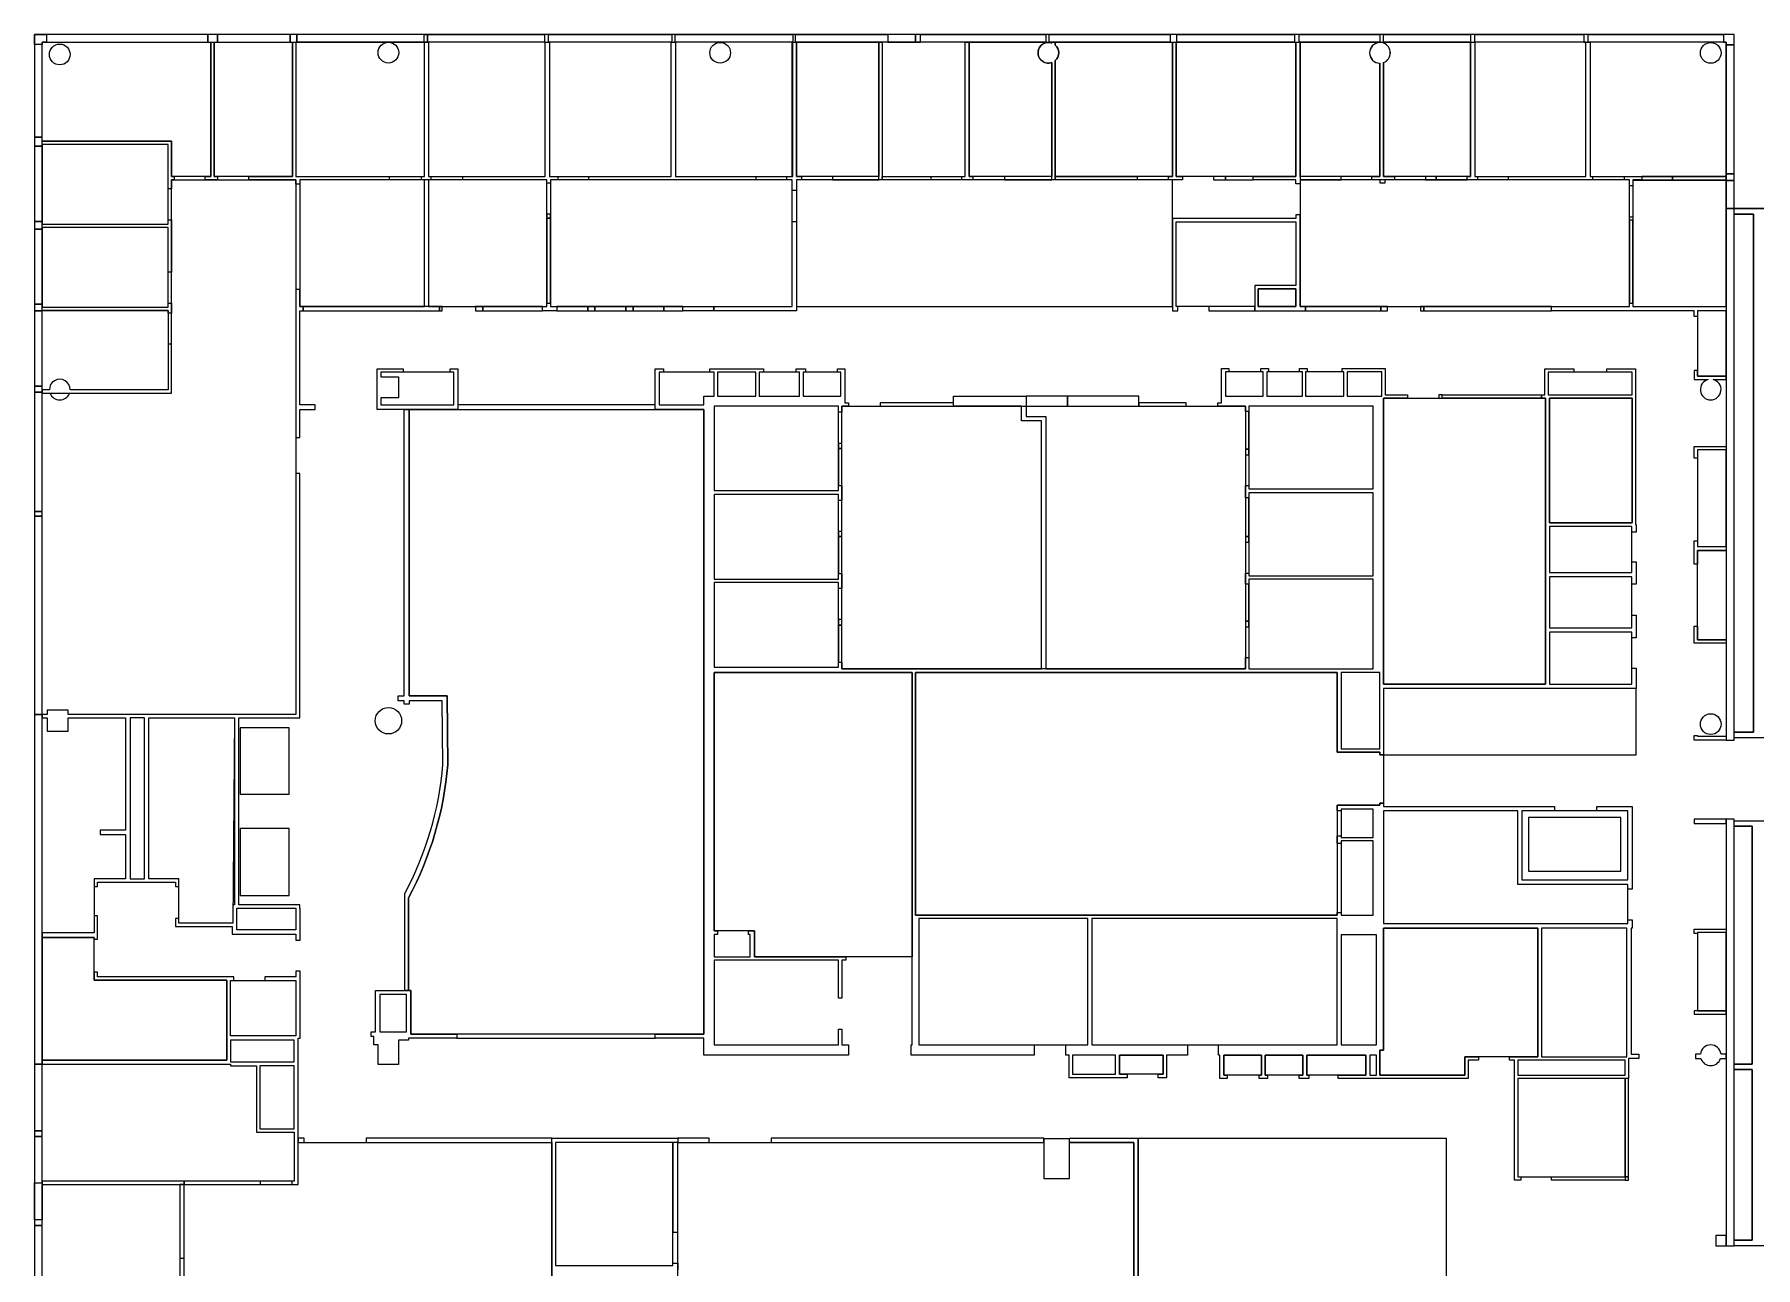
# Model space of a CAD drawing. Header units: centimetres. Extents: x -199 to 9291, y 516 to 6424.
# Drawn here: x -199 to 4863, y 2799 to 6424 of the extents above; entities that cross this region are included whole.
import ezdxf

# ---------------------------------------------------------------- set-up
doc = ezdxf.new("R2010")
doc.units = ezdxf.units.CM
doc.header["$MEASUREMENT"] = 0
for name, color, linetype in [('0_Void', 7, 'Continuous'), ('Coffee', 3, 'Continuous'), ('E15-301', 2, 'Continuous'), ('E15-305', 2, 'Continuous'), ('E15-305A', 2, 'Continuous'), ('E15-305B', 2, 'Continuous'), ('E15-305C', 2, 'Continuous'), ('E15-305D', 2, 'Continuous'), ('E15-305F', 2, 'Continuous'), ('E15-309', 2, 'Continuous'), ('E15-310', 2, 'Continuous'), ('E15-311', 2, 'Continuous'), ('E15-343', 2, 'Continuous'), ('E15-344', 2, 'Continuous'), ('E15-345', 2, 'Continuous'), ('E15-358', 2, 'Continuous'), ('E15-368', 2, 'Continuous'), ('E15-384', 2, 'Continuous'), ('E15-392', 2, 'Continuous'), ('Elevators_Primary', 2, 'Continuous'), ('Elevators_Secondary', 2, 'Continuous'), ('Floor', 3, 'Continuous'), ('Labs', 1, 'Continuous'), ('Meeting rooms', 1, 'Continuous'), ('Offices', 1, 'Continuous'), ('Stairs', 2, 'Continuous'), ('Toilets', 40, 'Continuous'), ('Walls', 6, 'Continuous')]:
    doc.layers.add(name, color=color, linetype=linetype)

msp = doc.modelspace()

# ---------------------------------------------------------------- linework, layer by layer
at = {"layer": '0_Void'}
for points in [[(4857.6, 4372.7), (4799.9, 4372.7), (4799.9, 5895.9), (4857.6, 5895.9)], [(3400.2, 5676.5), (3510.8, 5676.5), (3510.8, 5624.5), (3400.2, 5624.5)], [(4692.6, 5419.6), (4777.1, 5419.6), (4777.1, 5611.5), (4692.6, 5611.5)], [(1035, 5431), (820.4, 5431), (820.4, 5418), (872.4, 5418), (872.4, 5356.2), (820.4, 5356.2), (820.4, 5335.1), (1035, 5335.1)], [(1800.6, 5431), (1638.1, 5431), (1638.1, 5335.1), (1769.7, 5335.1), (1769.7, 5361.1), (1800.6, 5361.1)], [(1810.4, 5361.1), (1922.5, 5361.1), (1922.5, 5431), (1810.4, 5431)], [(2051, 5431), (1932.3, 5431), (1932.3, 5361.1), (2051, 5361.1)], [(2172.9, 5431), (2062.3, 5431), (2062.3, 5361.1), (2172.9, 5361.1)], [(3414.8, 5432.6), (3304.3, 5432.6), (3304.3, 5361.1), (3414.8, 5361.1)], [(3530.3, 5432.6), (3426.2, 5432.6), (3426.2, 5361.1), (3530.3, 5361.1)], [(3652.2, 5432.6), (3540, 5432.6), (3540, 5361.1), (3652.2, 5361.1)], [(3661.9, 5361.1), (3764.4, 5361.1), (3764.4, 5432.6), (3661.9, 5432.6)], [(4500.7, 5431), (4253.7, 5431), (4253.7, 5364.4), (4500.7, 5364.4)], [(4500.7, 5354.6), (4256.9, 5354.6), (4256.9, 4988.9), (4500.7, 4988.9)], [(4692.6, 4918.9), (4777.1, 4918.9), (4777.1, 5203.4), (4692.6, 5203.4)], [(4499.1, 4977.5), (4256.9, 4977.5), (4256.9, 4842.5), (4499.1, 4842.5)], [(4692.6, 4907.6), (4777.1, 4907.6), (4777.1, 4644.2), (4692.6, 4644.2)], [(4499.1, 4829.5), (4256.9, 4829.5), (4256.9, 4680), (4499.1, 4680)], [(4499.1, 4667), (4256.9, 4667), (4256.9, 4514.2), (4499.1, 4514.2)], [(3757.8, 4548.3), (3644.1, 4548.3), (3644.1, 4324), (3757.8, 4324)], [(3757.8, 4548.3), (3644.1, 4548.3), (3644.1, 4324), (3757.8, 4324)], [(82.4, 3942), (124.6, 3942), (124.6, 4415), (82.4, 4415)], [(3738.3, 4146.8), (3644.1, 4146.8), (3644.1, 4063.9), (3738.3, 4063.9)], [(4487.7, 4141.9), (4175.6, 4141.9), (4175.6, 3938.7), (4487.7, 3938.7)], [(3738.3, 4054.1), (3644.1, 4054.1), (3644.1, 3834.7), (3738.3, 3834.7)], [(4853.5, 3397.4), (4799.9, 3397.4), (4799.9, 4096.4), (4853.5, 4096.4)], [(396.1, 3855.8), (570, 3855.8), (570, 3792.4), (396.1, 3792.4)], [(4234.1, 3418.5), (4484.5, 3418.5), (4484.5, 3797.3), (4234.1, 3797.3)], [(4777.1, 3784.3), (4692.6, 3784.3), (4692.6, 3553.4), (4777.1, 3553.4)], [(378.2, 3642.9), (570, 3642.9), (570, 3480.3), (378.2, 3480.3)], [(565.2, 3467.3), (378.2, 3467.3), (378.2, 3403.9), (565.2, 3403.9)], [(464.4, 3207.2), (565.2, 3207.2), (565.2, 3392.5), (464.4, 3392.5)], [(2980.8, 3423.4), (2854, 3423.4), (2854, 3368.1), (2980.8, 3368.1)], [(3120.6, 3368.1), (3106, 3368.1), (3014.9, 3368.1), (2992.2, 3368.1), (2992.2, 3423.4), (3120.6, 3423.4)], [(3410, 3364.9), (3309.2, 3364.9), (3299.4, 3364.9), (3299.4, 3423.4), (3410, 3423.4)], [(3531.9, 3364.9), (3421.3, 3364.9), (3421.3, 3423.4), (3531.9, 3423.4)], [(3717.2, 3364.9), (3635.9, 3364.9), (3543.3, 3364.9), (3543.3, 3423.4), (3717.2, 3423.4)], [(4853.5, 2879.6), (4799.9, 2879.6), (4799.9, 3381.1), (4853.5, 3381.1)]]:
    msp.add_lwpolyline(points, close=True, dxfattribs=at)
msp.add_lwpolyline([(1769.7, 3485.2), (1626.7, 3485.2), (1043.1, 3485.2), (908.2, 3485.2), (908.2, 3613.6), (901.7, 3613.6), (901.7, 3886.1, 0.100693), (1017.1, 4276.8), (1015.5, 4480), (903.3, 4480), (903.3, 5322.1), (1046.3, 5322.1), (1626.7, 5322.1), (1769.7, 5322.1)], format="xyb", close=True, dxfattribs=at)
at = {"layer": 'Coffee'}
msp.add_lwpolyline([(4512.1, 4501.2), (3769.2, 4501.2), (3769.2, 4306.1), (4512.1, 4306.1)], close=True, dxfattribs=at)
at = {"layer": 'E15-301'}
msp.add_lwpolyline([(570, 5996.7), (570, 4424.8), (-99.7, 4424.8), (-99.7, 4437.8), (-161.5, 4437.8), (-161.5, 4424.8), (-176.1, 4424.8), (-176.1, 5369.2), (-152.8, 5369.2), (204.3, 5369.2), (204.3, 5996.7)], close=True, dxfattribs=at)
at = {"layer": 'E15-305'}
msp.add_lwpolyline([(1308.1, 5996.7), (960.2, 5996.7), (960.2, 5624.5), (1308.1, 5624.5)], close=True, dxfattribs=at)
at = {"layer": 'E15-305A'}
msp.add_lwpolyline([(560.3, 6006.5), (329.5, 6006.5), (329.5, 6401.5), (560.3, 6401.5)], close=True, dxfattribs=at)
at = {"layer": 'E15-305B'}
msp.add_lwpolyline([(319.7, 6006.5), (204.3, 6006.5), (204.3, 6110.5), (-176.1, 6110.5), (-176.1, 6401.5), (319.7, 6401.5)], close=True, dxfattribs=at)
at = {"layer": 'E15-305C'}
msp.add_lwpolyline([(-176.1, 5866.7), (194.5, 5866.7), (194.5, 6100.8), (-176.1, 6100.8)], close=True, dxfattribs=at)
at = {"layer": 'E15-305D'}
msp.add_lwpolyline([(194.5, 5856.9), (-176.1, 5856.9), (-176.1, 5622.8), (194.5, 5622.8)], close=True, dxfattribs=at)
at = {"layer": 'E15-305F'}
msp.add_lwpolyline([(194.5, 5513.9), (194.5, 5379), (-93.9, 5379, 1.041042), (-154.8, 5379), (-176.1, 5379), (-176.1, 5390.4), (-176.1, 5611.5), (-176.1, 5613.1), (194.5, 5613.1), (194.5, 5605)], format="xyb", close=True, dxfattribs=at)
at = {"layer": 'E15-309'}
msp.add_lwpolyline([(948.8, 6401.5), (570, 6401.5), (570, 6006.5), (948.8, 6006.5)], close=True, dxfattribs=at)
at = {"layer": 'E15-310'}
msp.add_lwpolyline([(948.8, 5996.7), (581.4, 5996.7), (581.4, 5624.5), (948.8, 5624.5)], close=True, dxfattribs=at)
at = {"layer": 'E15-311'}
msp.add_lwpolyline([(960.2, 6006.5), (1303.2, 6006.5), (1303.2, 6401.5), (960.2, 6401.5)], close=True, dxfattribs=at)
at = {"layer": 'E15-343'}
msp.add_lwpolyline([(4222.8, 3418.5), (4139.9, 3418.5), (4048.8, 3418.5), (4008.2, 3418.5), (4008.2, 3364.9), (3757.8, 3364.9), (3757.8, 3438), (3769.2, 3438), (3769.2, 3797.3), (4222.8, 3797.3)], close=True, dxfattribs=at)
at = {"layer": 'E15-344'}
msp.add_lwpolyline([(4360.9, 2456.2), (4360.9, 1853.1), (3047.5, 1853.1), (3047.5, 3179.6), (3953.6, 3179.6), (3953.6, 2456.2)], close=True, dxfattribs=at)
at = {"layer": 'E15-345'}
msp.add_lwpolyline([(4479.6, 3355.1), (4164.2, 3355.1), (4164.2, 3065.8), (4479.6, 3065.8)], close=True, dxfattribs=at)
at = {"layer": 'E15-358'}
msp.add_lwpolyline([(2402.1, 3454.3), (2899.5, 3454.3), (2899.5, 3824.9), (2402.1, 3824.9)], close=True, dxfattribs=at)
at = {"layer": 'E15-368'}
msp.add_lwpolyline([(2187.5, 1854.7), (1818.5, 1854.7), (1818.5, 1853.1), (1693.3, 1853.1), (1693.3, 3166.6), (2769.5, 3166.6), (2769.5, 3060.9), (2845.9, 3060.9), (2845.9, 3166.6), (3034.5, 3166.6), (3034.5, 1853.1), (2902.8, 1853.1), (2902.8, 1446.7), (2187.5, 1446.7)], close=True, dxfattribs=at)
at = {"layer": 'E15-384'}
msp.add_lwpolyline([(1322.7, 3166.6), (1322.7, 2422), (1326, 2422), (1326, 2322.9), (713.1, 2322.9), (713.1, 1841.7), (241.7, 1841.7), (241.7, 3043), (576.5, 3043), (576.5, 3166.6)], close=True, dxfattribs=at)
at = {"layer": 'E15-392'}
msp.add_lwpolyline([(228.7, 2826.8), (228.7, 2701.6), (-176.1, 2701.6), (-176.1, 2922.7), (-176.1, 2939), (-176.1, 3043), (228.7, 3043)], close=True, dxfattribs=at)
at = {"layer": 'Elevators_Primary'}
for points in [[(550.5, 4385.8), (405.9, 4385.8), (405.9, 4190.7), (550.5, 4190.7)], [(405.9, 3893.2), (550.5, 3893.2), (550.5, 4089.9), (405.9, 4089.9)]]:
    msp.add_lwpolyline(points, close=True, dxfattribs=at)
at = {"layer": 'Elevators_Secondary'}
msp.add_lwpolyline([(4466.6, 4122.4), (4195.1, 4122.4), (4195.1, 3964.7), (4466.6, 3964.7)], close=True, dxfattribs=at)
at = {"layer": 'Floor'}
msp.add_lwpolyline([(-198.9, 1423.9), (4799.9, 1423.9), (4799.9, 1581.6), (5206.3, 1581.6), (5206.3, 516), (9290.6, 516), (9290.6, 6307.2), (5206.3, 6307.2), (5206.3, 5912.2), (4799.9, 5912.2), (4799.9, 6424.3), (-198.9, 6424.3)], close=True, dxfattribs=at)
at = {"layer": 'Labs'}
for points in [[(2042.8, 5624.5), (3148.2, 5624.5), (3148.2, 5996.7), (2042.8, 5996.7)], [(2176.1, 5331.9), (3362.8, 5331.9), (3362.8, 4559.7), (2176.1, 4559.7)], [(2910.9, 3454.3), (3632.7, 3454.3), (3632.7, 3824.9), (2910.9, 3824.9)]]:
    msp.add_lwpolyline(points, close=True, dxfattribs=at)
at = {"layer": 'Meeting rooms'}
for points in [[(4245.5, 4514.2), (3769.2, 4514.2), (3769.2, 5354.6), (3839.1, 5354.6), (3931.8, 5354.6), (3941.5, 5354.6), (4234.1, 5354.6), (4245.5, 5354.6)], [(2382.6, 3712.8), (2187.5, 3712.8), (1919.3, 3712.8), (1919.3, 3789.2), (1901.4, 3789.2), (1810.4, 3789.2), (1800.6, 3789.2), (1800.6, 4548.3), (2382.6, 4548.3)], [(3769.2, 4164.7), (3757.8, 4164.7), (3757.8, 4158.2), (3632.7, 4158.2), (3632.7, 4141.9), (3632.7, 4068.8), (3632.7, 4046), (3632.7, 3842.8), (3632.7, 3834.7), (2392.3, 3834.7), (2392.3, 4548.3), (3632.7, 4548.3), (3632.7, 4314.2), (3757.8, 4314.2), (3757.8, 4306.1), (3769.2, 4306.1)]]:
    msp.add_lwpolyline(points, close=True, dxfattribs=at)
at = {"layer": 'Offices'}
for points in [[(1673.8, 6401.5), (1316.2, 6401.5), (1316.2, 6006.5), (1673.8, 6006.5)], [(1686.8, 6006.5), (2031.5, 6006.5), (2031.5, 6401.5), (1686.8, 6401.5)], [(2042.8, 6401.5), (2285.1, 6401.5), (2285.1, 6006.5), (2042.8, 6006.5)], [(2294.8, 6006.5), (2538.6, 6006.5), (2538.6, 6401.5), (2294.8, 6401.5)], [(3510.8, 6006.5), (3385.6, 6006.5), (3304.3, 6006.5), (3268.5, 6006.5), (3159.6, 6006.5), (3159.6, 6401.5), (3161.3, 6401.5), (3507.5, 6401.5), (3510.8, 6401.5)], [(4364.2, 6401.5), (4037.5, 6401.5), (4037.5, 6006.5), (4364.2, 6006.5)], [(4777.1, 6401.5), (4377.2, 6401.5), (4377.2, 6006.5), (4777.1, 6006.5)], [(2029.8, 5996.7), (1319.4, 5996.7), (1319.4, 5624.5), (2029.8, 5624.5)], [(3523.8, 5624.5), (4492.6, 5624.5), (4492.6, 5996.7), (3523.8, 5996.7)], [(4777.1, 5995.1), (4502.4, 5995.1), (4502.4, 5624.5), (4777.1, 5624.5)], [(3510.8, 5686.2), (3390.5, 5686.2), (3390.5, 5624.5), (3255.5, 5624.5), (3164.5, 5624.5), (3159.6, 5624.5), (3159.6, 5873.2), (3510.8, 5873.2)], [(2166.4, 5331.9), (1800.6, 5331.9), (1800.6, 5083.1), (2166.4, 5083.1)], [(3738.3, 5331.9), (3372.6, 5331.9), (3372.6, 5088), (3738.3, 5088)], [(2166.4, 5071.8), (1800.6, 5071.8), (1800.6, 4823), (2166.4, 4823)], [(3738.3, 5076.6), (3372.6, 5076.6), (3372.6, 4832.8), (3738.3, 4832.8)], [(2166.4, 4813.3), (1800.6, 4813.3), (1800.6, 4564.6), (2166.4, 4564.6)], [(3738.3, 4823), (3372.6, 4823), (3372.6, 4559.7), (3738.3, 4559.7)], [(565.2, 3052.8), (558.7, 3052.8), (466, 3052.8), (241.7, 3052.8), (-176.1, 3052.8), (-176.1, 3184.4), (-176.1, 3200.7), (-176.1, 3397.4), (378.2, 3397.4), (378.2, 3392.5), (454.6, 3392.5), (454.6, 3197.4), (565.2, 3197.4)], [(1678.7, 3166.6), (1334.1, 3166.6), (1334.1, 2805.7), (1678.7, 2805.7)]]:
    msp.add_lwpolyline(points, close=True, dxfattribs=at)
for points in [[(2793.9, 6006.5), (2561.4, 6006.5), (2550, 6006.5), (2550, 6401.5), (2776, 6401.5), (2783.3, 6400.7, 1.194289), (2793.9, 6341.7)], [(3148.2, 6006.5), (2803.6, 6006.5), (2803.6, 6347.5, 0.447801), (2803.6, 6393), (2803.6, 6401.5), (3141.7, 6401.5), (3148.2, 6401.5)], [(3757.8, 6006.5), (3735.1, 6006.5), (3644.1, 6006.5), (3523.8, 6006.5), (3523.8, 6401.5), (3757.8, 6401.5), (3757.8, 6400.6, 0.977133), (3757.8, 6339.6)], [(4024.4, 6006.5), (4014.7, 6006.5), (3923.7, 6006.5), (3892.8, 6006.5), (3801.7, 6006.5), (3769.2, 6006.5), (3769.2, 6341.5, 0.693717), (3769.2, 6398.6), (3769.2, 6401.5), (4024.4, 6401.5)]]:
    msp.add_lwpolyline(points, format="xyb", close=True, dxfattribs=at)
at = {"layer": 'Stairs'}
for points in [[(4164.2, 4141.9), (3769.2, 4141.9), (3769.2, 3810.3), (4487.7, 3810.3), (4487.7, 3925.7), (4164.2, 3925.7)], [(-23.3, 3769.7), (-176.1, 3769.7), (-176.1, 3408.8), (366.8, 3408.8), (366.8, 3644.5), (-23.3, 3644.5)]]:
    msp.add_lwpolyline(points, close=True, dxfattribs=at)
at = {"layer": 'Toilets'}
for points in [[(-176.1, 3782.7), (-176.1, 4415), (-161.5, 4415), (-161.5, 4376), (-99.7, 4376), (-99.7, 4415), (69.4, 4415), (69.4, 4085), (-5.4, 4085), (-5.4, 4072), (69.4, 4072), (69.4, 3942), (-23.3, 3942), (-23.3, 3782.7)], [(225.4, 3811.9), (225.4, 3942), (137.6, 3942), (137.6, 4415), (389.6, 4415), (384.7, 3811.9)]]:
    msp.add_lwpolyline(points, close=True, dxfattribs=at)
at = {"layer": 'Walls'}
for points in [[(-163.1, 6424.3), (-163.1, 6401.5), (-176.1, 6401.5), (-176.1, 6395), (-198.9, 6395), (-198.9, 6424.3)], [(-198.9, 6121.9), (-176.1, 6121.9), (-176.1, 6395), (-198.9, 6395)], [(-163.1, 6401.5), (311.6, 6401.5), (311.6, 6424.3), (-163.1, 6424.3)], [(303.4, 5996.7), (303.4, 6006.5), (319.7, 6006.5), (319.7, 6401.5), (329.5, 6401.5), (329.5, 6006.5), (339.2, 6006.5), (339.2, 5996.7)], [(311.6, 6401.5), (339.2, 6401.5), (339.2, 6424.3), (311.6, 6424.3)], [(339.2, 6401.5), (553.8, 6401.5), (553.8, 6424.3), (339.2, 6424.3)], [(431.9, 5996.7), (431.9, 6006.5), (560.3, 6006.5), (560.3, 6401.5), (570, 6401.5), (570, 6006.5), (844.8, 6006.5), (844.8, 5996.7), (581.4, 5996.7), (581.4, 5983.7), (570, 5983.7), (570, 5996.7)], [(553.8, 6401.5), (573.3, 6401.5), (573.3, 6424.3), (553.8, 6424.3)], [(573.3, 6401.5), (947.2, 6401.5), (947.2, 6424.3), (573.3, 6424.3)], [(939.1, 5996.7), (939.1, 6006.5), (948.8, 6006.5), (948.8, 6401.5), (960.2, 6401.5), (960.2, 6006.5), (966.7, 6006.5), (966.7, 5996.7)], [(947.2, 6424.3), (956.9, 6424.3), (956.9, 6401.5), (947.2, 6401.5)], [(956.9, 6424.3), (1301.6, 6424.3), (1301.6, 6401.5), (956.9, 6401.5)], [(1061, 5996.7), (1061, 6006.5), (1303.2, 6006.5), (1303.2, 6401.5), (1316.2, 6401.5), (1316.2, 6006.5), (1340.6, 6006.5), (1340.6, 5996.7), (1319.4, 5996.7), (1319.4, 5987), (1308.1, 5987), (1308.1, 5996.7)], [(1312.9, 6424.3), (1301.6, 6424.3), (1301.6, 6401.5), (1312.9, 6401.5)], [(1312.9, 6424.3), (1675.5, 6424.3), (1675.5, 6401.5), (1312.9, 6401.5)], [(1431.6, 5996.7), (1431.6, 6006.5), (1673.8, 6006.5), (1673.8, 6401.5), (1686.8, 6401.5), (1686.8, 6006.5), (1922.5, 6006.5), (1922.5, 5996.7)], [(1685.2, 6424.3), (1675.5, 6424.3), (1675.5, 6401.5), (1685.2, 6401.5)], [(1685.2, 6424.3), (2031.5, 6424.3), (2031.5, 6401.5), (1685.2, 6401.5)], [(2029.8, 5965.8), (2029.8, 5996.7), (2013.6, 5996.7), (2013.6, 6006.5), (2029.8, 6006.5), (2029.8, 6401.5), (2042.8, 6401.5), (2042.8, 6006.5), (2057.5, 6006.5), (2057.5, 5996.7), (2042.8, 5996.7), (2042.8, 5965.8)], [(2039.6, 6424.3), (2031.5, 6424.3), (2031.5, 6401.5), (2039.6, 6401.5)], [(2039.6, 6424.3), (2311.1, 6424.3), (2311.1, 6401.5), (2039.6, 6401.5)], [(2294.8, 5996.7), (2285.1, 5996.7), (2285.1, 6401.5), (2294.8, 6401.5)], [(2311.1, 6401.5), (2392.3, 6401.5), (2392.3, 6424.3), (2311.1, 6424.3)], [(2407, 6424.3), (2392.3, 6424.3), (2392.3, 6401.5), (2407, 6401.5)], [(2407, 6424.3), (2776, 6424.3), (2776, 6401.5), (2407, 6401.5)], [(2528.9, 5996.7), (2528.9, 6006.5), (2538.6, 6006.5), (2538.6, 6401.5), (2550, 6401.5), (2550, 6006.5), (2561.4, 6006.5), (2561.4, 5996.7)], [(2785.7, 6424.3), (2776, 6424.3), (2776, 6401.5), (2785.7, 6401.5)], [(2785.7, 6424.3), (3141.7, 6424.3), (3141.7, 6401.5), (2785.7, 6401.5)], [(3136.9, 5996.7), (3136.9, 6006.5), (3148.2, 6006.5), (3148.2, 6401.5), (3159.6, 6401.5), (3159.6, 6006.5), (3177.5, 6006.5), (3177.5, 5996.7)], [(3161.3, 6424.3), (3141.7, 6424.3), (3141.7, 6401.5), (3161.3, 6401.5)], [(3161.3, 6424.3), (3507.5, 6424.3), (3507.5, 6401.5), (3161.3, 6401.5)], [(3523.8, 5985.3), (3510.8, 5985.3), (3510.8, 5996.7), (3385.6, 5996.7), (3385.6, 6006.5), (3510.8, 6006.5), (3510.8, 6401.5), (3523.8, 6401.5)], [(3520.5, 6424.3), (3507.5, 6424.3), (3507.5, 6401.5), (3520.5, 6401.5)], [(3520.5, 6424.3), (3757.8, 6424.3), (3757.8, 6401.5), (3520.5, 6401.5)], [(3769.2, 6424.3), (3757.8, 6424.3), (3757.8, 6401.5), (3769.2, 6401.5)], [(3769.2, 6424.3), (4024.4, 6424.3), (4024.4, 6401.5), (3769.2, 6401.5)], [(4014.7, 5996.7), (4014.7, 6006.5), (4024.4, 6006.5), (4024.4, 6401.5), (4037.5, 6401.5), (4037.5, 6006.5), (4045.6, 6006.5), (4045.6, 5996.7)], [(4037.5, 6424.3), (4024.4, 6424.3), (4024.4, 6401.5), (4037.5, 6401.5)], [(4037.5, 6424.3), (4357.7, 6424.3), (4357.7, 6401.5), (4037.5, 6401.5)], [(4136.6, 5996.7), (4136.6, 6006.5), (4364.2, 6006.5), (4364.2, 6401.5), (4377.2, 6401.5), (4377.2, 6006.5), (4383.7, 6006.5), (4383.7, 5996.7)], [(4357.7, 6401.5), (4370.7, 6401.5), (4370.7, 6424.3), (4357.7, 6424.3)], [(4370.7, 6424.3), (4769, 6424.3), (4769, 6401.5), (4370.7, 6401.5)], [(4769, 6401.5), (4777.1, 6401.5), (4777.1, 6393.4), (4799.9, 6393.4), (4799.9, 6424.3), (4769, 6424.3)], [(4799.9, 6393.4), (4777.1, 6393.4), (4777.1, 6014.6), (4799.9, 6014.6)], [(-176.1, 6121.9), (-198.9, 6121.9), (-198.9, 6095.9), (-176.1, 6095.9)], [(-198.9, 5874.8), (-176.1, 5874.8), (-176.1, 6095.9), (-198.9, 6095.9)], [(-176.1, 6110.5), (204.3, 6110.5), (204.3, 6006.5), (212.4, 6006.5), (212.4, 5996.7), (204.3, 5996.7), (204.3, 5970.7), (194.5, 5970.7), (194.5, 6100.8), (-176.1, 6100.8)], [(2148.5, 5996.7), (2285.1, 5996.7), (2285.1, 6006.5), (2148.5, 6006.5)], [(2294.8, 6006.5), (2437.9, 6006.5), (2437.9, 5996.7), (2294.8, 5996.7)], [(2654.1, 5996.7), (2793.9, 5996.7), (2793.9, 6006.5), (2654.1, 6006.5)], [(2803.6, 6006.5), (3044.2, 6006.5), (3044.2, 5996.7), (2803.6, 5996.7)], [(3268.5, 5996.7), (3304.3, 5996.7), (3304.3, 6006.5), (3268.5, 6006.5)], [(3304.3, 5996.7), (3385.6, 5996.7), (3385.6, 6006.5), (3304.3, 6006.5)], [(3523.8, 5996.7), (3644.1, 5996.7), (3644.1, 6006.5), (3523.8, 6006.5)], [(3892.8, 5996.7), (3923.7, 5996.7), (3923.7, 6006.5), (3892.8, 6006.5)], [(3923.7, 5996.7), (4014.7, 5996.7), (4014.7, 6006.5), (3923.7, 6006.5)], [(4478, 5996.7), (4478, 6006.5), (4528.4, 6006.5), (4528.4, 5996.7), (4502.4, 5996.7), (4502.4, 5978.8), (4492.6, 5978.8), (4492.6, 5996.7)], [(4528.4, 5996.7), (4619.4, 5996.7), (4619.4, 6006.5), (4528.4, 6006.5)], [(4619.4, 5996.7), (4777.1, 5996.7), (4777.1, 6006.5), (4619.4, 6006.5)], [(4799.9, 6014.6), (4777.1, 6014.6), (4777.1, 5995.1), (4799.9, 5995.1)], [(4799.9, 5995.1), (4777.1, 5995.1), (4777.1, 5912.2), (4799.9, 5912.2)], [(-176.1, 5874.8), (-198.9, 5874.8), (-198.9, 5852), (-176.1, 5852)], [(-176.1, 5866.7), (194.5, 5866.7), (194.5, 5879.7), (204.3, 5879.7), (204.3, 5725.2), (194.5, 5725.2), (194.5, 5856.9), (-176.1, 5856.9)], [(1308.1, 5884.6), (1319.4, 5884.6), (1319.4, 5895.9), (1308.1, 5895.9)], [(1319.4, 5884.6), (1308.1, 5884.6), (1308.1, 5634.2), (1319.4, 5634.2)], [(1799, 5611.5), (1799, 5624.5), (2029.8, 5624.5), (2029.8, 5874.8), (2042.8, 5874.8), (2042.8, 5611.5)], [(3148.2, 5611.5), (3164.5, 5611.5), (3164.5, 5624.5), (3159.6, 5624.5), (3159.6, 5873.2), (3510.8, 5873.2), (3510.8, 5686.2), (3390.5, 5686.2), (3390.5, 5611.5), (3540, 5611.5), (3540, 5624.5), (3523.8, 5624.5), (3523.8, 5894.3), (3510.8, 5894.3), (3510.8, 5882.9), (3148.2, 5882.9)], [(4492.6, 5878.1), (4492.6, 5887.8), (4502.4, 5887.8), (4502.4, 5878.1)], [(4502.4, 5878.1), (4492.6, 5878.1), (4492.6, 5634.2), (4502.4, 5634.2)], [(4799.9, 5912.2), (4777.1, 5912.2), (4777.1, 4350), (4799.9, 4350)], [(-198.9, 5631), (-176.1, 5631), (-176.1, 5852), (-198.9, 5852)], [(570, 5239.2), (581.4, 5239.2), (581.4, 5322.1), (626.9, 5322.1), (626.9, 5335.1), (581.4, 5335.1), (581.4, 5611.5), (591.2, 5611.5), (591.2, 5624.5), (581.4, 5624.5), (581.4, 5674.9), (570, 5674.9)], [(3400.2, 5624.5), (3510.8, 5624.5), (3510.8, 5676.5), (3400.2, 5676.5)], [(-198.9, 5611.5), (-176.1, 5611.5), (-176.1, 5631), (-198.9, 5631)], [(-176.1, 5622.8), (194.5, 5622.8), (194.5, 5634.2), (204.3, 5634.2), (204.3, 5605), (194.5, 5605), (194.5, 5613.1), (-176.1, 5613.1)], [(992.7, 5624.5), (591.2, 5624.5), (591.2, 5611.5), (992.7, 5611.5)], [(1000.8, 5624.5), (992.7, 5624.5), (992.7, 5611.5), (1000.8, 5611.5)], [(1098.4, 5611.5), (1119.5, 5611.5), (1119.5, 5624.5), (1098.4, 5624.5)], [(1295.1, 5624.5), (1119.5, 5624.5), (1119.5, 5611.5), (1295.1, 5611.5)], [(1295.1, 5611.5), (1295.1, 5624.5), (1308.1, 5624.5), (1308.1, 5634.2), (1319.4, 5634.2), (1319.4, 5624.5), (1337.3, 5624.5), (1337.3, 5611.5)], [(1428.4, 5624.5), (1337.3, 5624.5), (1337.3, 5611.5), (1428.4, 5611.5)], [(1428.4, 5611.5), (1449.5, 5611.5), (1449.5, 5624.5), (1428.4, 5624.5)], [(1540.5, 5624.5), (1449.5, 5624.5), (1449.5, 5611.5), (1540.5, 5611.5)], [(1540.5, 5611.5), (1561.7, 5611.5), (1561.7, 5624.5), (1540.5, 5624.5)], [(1561.7, 5611.5), (1652.7, 5611.5), (1652.7, 5624.5), (1561.7, 5624.5)], [(1652.7, 5611.5), (1708, 5611.5), (1708, 5624.5), (1652.7, 5624.5)], [(1708, 5624.5), (1799, 5624.5), (1799, 5611.5), (1708, 5611.5)], [(3390.5, 5624.5), (3255.5, 5624.5), (3255.5, 5611.5), (3390.5, 5611.5)], [(3761.1, 5624.5), (3540, 5624.5), (3540, 5611.5), (3761.1, 5611.5)], [(3761.1, 5611.5), (3780.6, 5611.5), (3780.6, 5624.5), (3761.1, 5624.5)], [(3878.1, 5611.5), (3887.9, 5611.5), (3887.9, 5624.5), (3878.1, 5624.5)], [(3887.9, 5611.5), (4263.4, 5611.5), (4263.4, 5624.5), (3887.9, 5624.5)], [(4263.4, 5611.5), (4263.4, 5624.5), (4492.6, 5624.5), (4492.6, 5634.2), (4502.4, 5634.2), (4502.4, 5624.5), (4777.1, 5624.5), (4777.1, 5611.5), (4692.6, 5611.5), (4692.6, 5595.2), (4682.8, 5595.2), (4682.8, 5611.5)], [(-198.9, 5390.4), (-176.1, 5390.4), (-176.1, 5611.5), (-198.9, 5611.5)], [(885.4, 5440.8), (885.4, 5431), (820.4, 5431), (820.4, 5418), (872.4, 5418), (872.4, 5356.2), (820.4, 5356.2), (820.4, 5335.1), (1035, 5335.1), (1035, 5431), (1023.6, 5431), (1023.6, 5440.8), (1046.3, 5440.8), (1046.3, 5322.1), (903.3, 5322.1), (809, 5322.1), (809, 5440.8)], [(1651.1, 5440.8), (1651.1, 5431), (1638.1, 5431), (1638.1, 5335.1), (1769.7, 5335.1), (1769.7, 5361.1), (1800.6, 5361.1), (1800.6, 5431), (1787.6, 5431), (1787.6, 5440.8), (1945.3, 5440.8), (1945.3, 5431), (1932.3, 5431), (1932.3, 5361.1), (2051, 5361.1), (2051, 5431), (2041.2, 5431), (2041.2, 5440.8), (2068.8, 5440.8), (2068.8, 5431), (2062.3, 5431), (2062.3, 5361.1), (2172.9, 5361.1), (2172.9, 5431), (2163.1, 5431), (2163.1, 5440.8), (2184.3, 5440.8), (2184.3, 5341.6), (2195.6, 5341.6), (2195.6, 5331.9), (2176.1, 5331.9), (2176.1, 5314), (2166.4, 5314), (2166.4, 5331.9), (1800.6, 5331.9), (1800.6, 5083.1), (2166.4, 5083.1), (2166.4, 5097.8), (2176.1, 5097.8), (2176.1, 5053.9), (2166.4, 5053.9), (2166.4, 5071.8), (1800.6, 5071.8), (1800.6, 4823), (2166.4, 4823), (2166.4, 4839.3), (2176.1, 4839.3), (2176.1, 4795.4), (2166.4, 4795.4), (2166.4, 4813.3), (1800.6, 4813.3), (1800.6, 4564.6), (2166.4, 4564.6), (2166.4, 4579.2), (2176.1, 4579.2), (2176.1, 4559.7), (2763, 4559.7), (2763, 5288), (2704.5, 5288), (2704.5, 5331.9), (2504.5, 5331.9), (2504.5, 5361.1), (2717.5, 5361.1), (2717.5, 5301), (2776, 5301), (2776, 4559.7), (3362.8, 4559.7), (3362.8, 4592.2), (3372.6, 4592.2), (3372.6, 4559.7), (3738.3, 4559.7), (3738.3, 4823), (3372.6, 4823), (3372.6, 4808.4), (3362.8, 4808.4), (3362.8, 4840.9), (3372.6, 4840.9), (3372.6, 4832.8), (3738.3, 4832.8), (3738.3, 5076.6), (3372.6, 5076.6), (3372.6, 5062), (3362.8, 5062), (3362.8, 5097.8), (3372.6, 5097.8), (3372.6, 5088), (3738.3, 5088), (3738.3, 5331.9), (3372.6, 5331.9), (3372.6, 5315.6), (3362.8, 5315.6), (3362.8, 5331.9), (3281.5, 5331.9), (3281.5, 5341.6), (3292.9, 5341.6), (3292.9, 5442.4), (3314.1, 5442.4), (3314.1, 5432.6), (3304.3, 5432.6), (3304.3, 5361.1), (3414.8, 5361.1), (3414.8, 5432.6), (3408.3, 5432.6), (3408.3, 5442.4), (3431.1, 5442.4), (3431.1, 5432.6), (3426.2, 5432.6), (3426.2, 5361.1), (3530.3, 5361.1), (3530.3, 5432.6), (3522.1, 5432.6), (3522.1, 5442.4), (3544.9, 5442.4), (3544.9, 5432.6), (3540, 5432.6), (3540, 5361.1), (3652.2, 5361.1), (3652.2, 5432.6), (3647.3, 5432.6), (3647.3, 5442.4), (3774.1, 5442.4), (3774.1, 5364.4), (3839.1, 5364.4), (3839.1, 5354.6), (3769.2, 5354.6), (3769.2, 4514.2), (4245.5, 4514.2), (4245.5, 5354.6), (4234.1, 5354.6), (4234.1, 5364.4), (4243.9, 5364.4), (4243.9, 5440.8), (4328.4, 5440.8), (4328.4, 5431), (4253.7, 5431), (4253.7, 5364.4), (4500.7, 5364.4), (4500.7, 5431), (4426, 5431), (4426, 5440.8), (4510.5, 5440.8), (4510.5, 4984), (4512.1, 4984), (4512.1, 4961.2), (4499.1, 4961.2), (4499.1, 4977.5), (4256.9, 4977.5), (4256.9, 4842.5), (4499.1, 4842.5), (4499.1, 4873.4), (4512.1, 4873.4), (4512.1, 4808.4), (4499.1, 4808.4), (4499.1, 4829.5), (4256.9, 4829.5), (4256.9, 4680), (4499.1, 4680), (4499.1, 4717.4), (4512.1, 4717.4), (4512.1, 4650.7), (4499.1, 4650.7), (4499.1, 4667), (4256.9, 4667), (4256.9, 4514.2), (4499.1, 4514.2), (4499.1, 4561.3), (4512.1, 4561.3), (4512.1, 4501.2), (3769.2, 4501.2), (3769.2, 4306.1), (3757.8, 4306.1), (3757.8, 4314.2), (3632.7, 4314.2), (3632.7, 4548.3), (2392.3, 4548.3), (2392.3, 3834.7), (3632.7, 3834.7), (3632.7, 3842.8), (3644.1, 3842.8), (3644.1, 3834.7), (3738.3, 3834.7), (3738.3, 4054.1), (3644.1, 4054.1), (3644.1, 4046), (3632.7, 4046), (3632.7, 4068.8), (3644.1, 4068.8), (3644.1, 4063.9), (3738.3, 4063.9), (3738.3, 4146.8), (3644.1, 4146.8), (3644.1, 4141.9), (3632.7, 4141.9), (3632.7, 4158.2), (3757.8, 4158.2), (3757.8, 4164.7), (3769.2, 4164.7), (3769.2, 4154.9), (4271.5, 4154.9), (4271.5, 4141.9), (4175.6, 4141.9), (4175.6, 3938.7), (4487.7, 3938.7), (4487.7, 4141.9), (4396.7, 4141.9), (4396.7, 4154.9), (4500.7, 4154.9), (4500.7, 3911.1), (4487.7, 3911.1), (4487.7, 3925.7), (4164.2, 3925.7), (4164.2, 4141.9), (3769.2, 4141.9), (3769.2, 3810.3), (4487.7, 3810.3), (4487.7, 3821.7), (4500.7, 3821.7), (4500.7, 3797.3), (4497.5, 3797.3), (4497.5, 3426.6), (4520.3, 3426.6), (4520.3, 3413.6), (4489.4, 3413.6), (4489.4, 3355.1), (4164.2, 3355.1), (4164.2, 3065.8), (4172.4, 3065.8), (4172.4, 3056), (4154.5, 3056), (4154.5, 3408.8), (4139.9, 3408.8), (4139.9, 3418.5), (4222.8, 3418.5), (4222.8, 3797.3), (3769.2, 3797.3), (3769.2, 3438), (3757.8, 3438), (3757.8, 3364.9), (4008.2, 3364.9), (4008.2, 3418.5), (4048.8, 3418.5), (4048.8, 3408.8), (4017.9, 3408.8), (4017.9, 3355.1), (3635.9, 3355.1), (3635.9, 3364.9), (3717.2, 3364.9), (3717.2, 3423.4), (3543.3, 3423.4), (3543.3, 3364.9), (3549.8, 3364.9), (3549.8, 3355.1), (3520.5, 3355.1), (3520.5, 3364.9), (3531.9, 3364.9), (3531.9, 3423.4), (3421.3, 3423.4), (3421.3, 3364.9), (3427.9, 3364.9), (3427.9, 3355.1), (3403.5, 3355.1), (3403.5, 3364.9), (3410, 3364.9), (3410, 3423.4), (3299.4, 3423.4), (3299.4, 3364.9), (3309.2, 3364.9), (3309.2, 3355.1), (3288, 3355.1), (3288, 3423.4), (3283.2, 3423.4), (3283.2, 3454.3), (3632.7, 3454.3), (3632.7, 3824.9), (2910.9, 3824.9), (2910.9, 3454.3), (3192.1, 3454.3), (3192.1, 3423.4), (3130.4, 3423.4), (3130.4, 3356.7), (3106, 3356.7), (3106, 3368.1), (3120.6, 3368.1), (3120.6, 3423.4), (2992.2, 3423.4), (2992.2, 3368.1), (3014.9, 3368.1), (3014.9, 3356.7), (2844.3, 3356.7), (2844.3, 3423.4), (2834.5, 3423.4), (2834.5, 3454.3), (2899.5, 3454.3), (2899.5, 3824.9), (2402.1, 3824.9), (2402.1, 3454.3), (2741.8, 3454.3), (2741.8, 3423.4), (2379.3, 3423.4), (2379.3, 3454.3), (2382.6, 3454.3), (2382.6, 4548.3), (1800.6, 4548.3), (1800.6, 3789.2), (1810.4, 3789.2), (1810.4, 3777.8), (1800.6, 3777.8), (1800.6, 3712.8), (1906.3, 3712.8), (1906.3, 3777.8), (1901.4, 3777.8), (1901.4, 3789.2), (1919.3, 3789.2), (1919.3, 3712.8), (2187.5, 3712.8), (2187.5, 3703), (2176.1, 3703), (2176.1, 3590.8), (2166.4, 3590.8), (2166.4, 3703), (1800.6, 3703), (1800.6, 3454.3), (2166.4, 3454.3), (2166.4, 3499.8), (2176.1, 3499.8), (2176.1, 3454.3), (2195.6, 3454.3), (2195.6, 3423.4), (1769.7, 3423.4), (1769.7, 3473.8), (1626.7, 3473.8), (1626.7, 3485.2), (1769.7, 3485.2), (1769.7, 5322.1), (1626.7, 5322.1), (1626.7, 5440.8)], [(1922.5, 5431), (1810.4, 5431), (1810.4, 5361.1), (1922.5, 5361.1)], [(3661.9, 5361.1), (3764.4, 5361.1), (3764.4, 5432.6), (3661.9, 5432.6)], [(-176.1, 5390.4), (-198.9, 5390.4), (-198.9, 5372.5), (-176.1, 5372.5)], [(-198.9, 5021.4), (-176.1, 5021.4), (-176.1, 5372.5), (-198.9, 5372.5)], [(1626.7, 5335.1), (1046.3, 5335.1), (1046.3, 5322.1), (1626.7, 5322.1)], [(2504.5, 5341.6), (2288.3, 5341.6), (2288.3, 5331.9), (2504.5, 5331.9)], [(2839.4, 5361.1), (2717.5, 5361.1), (2717.5, 5331.9), (2839.4, 5331.9)], [(2839.4, 5331.9), (3049.1, 5331.9), (3049.1, 5361.1), (2839.4, 5361.1)], [(3188.9, 5341.6), (3049.1, 5341.6), (3049.1, 5331.9), (3188.9, 5331.9)], [(3372.6, 5315.6), (3362.8, 5315.6), (3362.8, 5205.1), (3372.6, 5205.1)], [(3931.8, 5354.6), (3941.5, 5354.6), (3941.5, 5364.4), (3931.8, 5364.4)], [(3941.5, 5364.4), (4234.1, 5364.4), (4234.1, 5354.6), (3941.5, 5354.6)], [(4256.9, 5354.6), (4500.7, 5354.6), (4500.7, 4988.9), (4256.9, 4988.9)], [(2166.4, 5206.7), (2176.1, 5206.7), (2176.1, 5221.3), (2166.4, 5221.3)], [(2176.1, 5206.7), (2166.4, 5206.7), (2166.4, 5097.8), (2176.1, 5097.8)], [(3362.8, 5188.8), (3372.6, 5188.8), (3372.6, 5205.1), (3362.8, 5205.1)], [(4682.8, 5179), (4682.8, 5213.2), (4777.1, 5213.2), (4777.1, 5203.4), (4692.6, 5203.4), (4692.6, 5179)], [(-198.9, 5008.4), (-176.1, 5008.4), (-176.1, 5021.4), (-198.9, 5021.4)], [(3372.6, 5062), (3362.8, 5062), (3362.8, 4948.2), (3372.6, 4948.2)], [(-198.9, 4424.8), (-176.1, 4424.8), (-176.1, 5008.4), (-198.9, 5008.4)], [(2166.4, 4948.2), (2176.1, 4948.2), (2176.1, 4962.8), (2166.4, 4962.8)], [(2176.1, 4948.2), (2166.4, 4948.2), (2166.4, 4839.3), (2176.1, 4839.3)], [(3362.8, 4932), (3372.6, 4932), (3372.6, 4948.2), (3362.8, 4948.2)], [(4682.8, 4935.2), (4692.6, 4935.2), (4692.6, 4918.9), (4777.1, 4918.9), (4777.1, 4907.6), (4692.6, 4907.6), (4692.6, 4866.9), (4682.8, 4866.9)], [(3372.6, 4808.4), (3362.8, 4808.4), (3362.8, 4699.5), (3372.6, 4699.5)], [(2166.4, 4688.1), (2176.1, 4688.1), (2176.1, 4704.4), (2166.4, 4704.4)], [(2176.1, 4688.1), (2166.4, 4688.1), (2166.4, 4579.2), (2176.1, 4579.2)], [(3362.8, 4683.2), (3372.6, 4683.2), (3372.6, 4699.5), (3362.8, 4699.5)], [(4682.8, 4684.9), (4692.6, 4684.9), (4692.6, 4644.2), (4777.1, 4644.2), (4777.1, 4634.5), (4682.8, 4634.5)], [(-198.9, 3397.4), (-176.1, 3397.4), (-176.1, 4424.8), (-198.9, 4424.8)], [(82.4, 3942), (124.6, 3942), (124.6, 4415), (82.4, 4415)], [(4682.8, 4363), (4692.6, 4363), (4692.6, 4361.4), (4777.1, 4361.4), (4777.1, 4350), (4682.8, 4350)], [(4682.8, 4104.5), (4777.1, 4104.5), (4777.1, 4117.5), (4682.8, 4117.5)], [(4799.9, 4117.5), (4777.1, 4117.5), (4777.1, 2862.6), (4799.9, 2862.6)], [(396.1, 3855.8), (570, 3855.8), (570, 3792.4), (396.1, 3792.4)], [(-176.1, 3769.7), (-23.3, 3769.7), (-23.3, 3764.8), (-13.5, 3764.8), (-13.5, 3833), (-23.3, 3833), (-23.3, 3782.7), (-176.1, 3782.7)], [(4234.1, 3418.5), (4484.5, 3418.5), (4484.5, 3797.3), (4234.1, 3797.3)], [(3644.1, 3454.3), (3748.1, 3454.3), (3748.1, 3777.5), (3644.1, 3777.5)], [(4682.8, 3781), (4682.8, 3794), (4777.1, 3794), (4777.1, 3784.3), (4692.6, 3784.3), (4692.6, 3781)], [(-176.1, 3397.4), (378.2, 3397.4), (378.2, 3392.5), (454.6, 3392.5), (454.6, 3197.4), (565.2, 3197.4), (565.2, 3052.8), (558.7, 3052.8), (558.7, 3043), (576.5, 3043), (576.5, 3473.8), (583.1, 3473.8), (583.1, 3478.7), (583.1, 3670.5), (570, 3670.5), (570, 3654.2), (479, 3654.2), (479, 3642.9), (570, 3642.9), (570, 3480.3), (378.2, 3480.3), (378.2, 3642.9), (388, 3642.9), (388, 3654.2), (-13.5, 3654.2), (-13.5, 3667.2), (-23.3, 3667.2), (-23.3, 3644.5), (366.8, 3644.5), (366.8, 3408.8), (-176.1, 3408.8)], [(812.3, 3395.8), (812.3, 3454.3), (799.3, 3454.3), (799.3, 3478.7), (791.1, 3478.7), (791.1, 3491.7), (804.1, 3491.7), (804.1, 3613.6), (908.2, 3613.6), (908.2, 3485.2), (1043.1, 3485.2), (1043.1, 3473.8), (901.7, 3473.8), (901.7, 3467.3), (872.4, 3467.3), (872.4, 3395.8)], [(817.1, 3491.7), (895.2, 3491.7), (895.2, 3602.2), (817.1, 3602.2)], [(4682.8, 3543.7), (4777.1, 3543.7), (4777.1, 3553.4), (4682.8, 3553.4)], [(378.2, 3403.9), (565.2, 3403.9), (565.2, 3467.3), (378.2, 3467.3)], [(1043.1, 3473.8), (1626.7, 3473.8), (1626.7, 3485.2), (1043.1, 3485.2)], [(-198.9, 3200.7), (-176.1, 3200.7), (-176.1, 3397.4), (-198.9, 3397.4)], [(464.4, 3207.2), (565.2, 3207.2), (565.2, 3392.5), (464.4, 3392.5)], [(2854, 3368.1), (2980.8, 3368.1), (2980.8, 3423.4), (2854, 3423.4)], [(3728.6, 3364.9), (3748.1, 3364.9), (3748.1, 3423.4), (3728.6, 3423.4)], [(4479.6, 3408.8), (4164.2, 3408.8), (4164.2, 3364.9), (4479.6, 3364.9)], [(4479.6, 3065.8), (4489.4, 3065.8), (4489.4, 3355.1), (4479.6, 3355.1)], [(-198.9, 3184.4), (-176.1, 3184.4), (-176.1, 3200.7), (-198.9, 3200.7)], [(-176.1, 3184.4), (-198.9, 3184.4), (-198.9, 3047.9), (-176.1, 3047.9)], [(594.4, 3179.6), (576.5, 3179.6), (576.5, 3166.6), (594.4, 3166.6)], [(1322.7, 3179.6), (776.5, 3179.6), (776.5, 3166.6), (1322.7, 3166.6)], [(1693.3, 3166.6), (1678.7, 3166.6), (1678.7, 2903.2), (1693.3, 2903.2)], [(1786, 3179.6), (1693.3, 3179.6), (1693.3, 3166.6), (1786, 3166.6)], [(2769.5, 3179.6), (1968.1, 3179.6), (1968.1, 3166.6), (2769.5, 3166.6)], [(2769.5, 3060.9), (2845.9, 3060.9), (2845.9, 3177.9), (2769.5, 3177.9)], [(3047.5, 1853.1), (3034.5, 1853.1), (3034.5, 3166.6), (2845.9, 3166.6), (2845.9, 3179.6), (3047.5, 3179.6)], [(-198.9, 3047.9), (-176.1, 3047.9), (-176.1, 2939), (-198.9, 2939)], [(241.7, 3052.8), (-176.1, 3052.8), (-176.1, 3043), (241.7, 3043)], [(228.7, 2826.8), (241.7, 2826.8), (241.7, 3043), (228.7, 3043)], [(466, 3052.8), (241.7, 3052.8), (241.7, 3043), (466, 3043)], [(4263.4, 3065.8), (4479.6, 3065.8), (4479.6, 3056), (4263.4, 3056)], [(4479.6, 3056), (4489.4, 3056), (4489.4, 3065.8), (4479.6, 3065.8)], [(-198.9, 2922.7), (-176.1, 2922.7), (-176.1, 2939), (-198.9, 2939)], [(-176.1, 2922.7), (-198.9, 2922.7), (-198.9, 2700), (-176.1, 2700)], [(4746.2, 2862.6), (4777.1, 2862.6), (4777.1, 2893.5), (4746.2, 2893.5)]]:
    msp.add_lwpolyline(points, close=True, dxfattribs=at)
for points in [[(2793.9, 6398.9), (2793.9, 6401.5), (2803.6, 6401.5), (2803.6, 6393, -0.447801), (2803.6, 6347.5), (2803.6, 5996.7), (2793.9, 5996.7), (2793.9, 6341.7, -1.434528)], [(-95.9, 5369.2), (204.3, 5369.2), (204.3, 5513.9), (194.5, 5513.9), (194.5, 5379), (-93.9, 5379, 1.041042), (-154.8, 5379), (-176.1, 5379), (-176.1, 5369.2), (-152.8, 5369.2, 0.685836)], [(4738.3, 5409.9), (4777.1, 5409.9), (4777.1, 5419.6), (4692.6, 5419.6), (4692.6, 5435.9), (4682.8, 5435.9), (4682.8, 5409.9), (4724.3, 5409.9, 8.56967)], [(890.3, 3613.6), (890.3, 3898.1, 0.10213), (1002.5, 4278.5), (1000.8, 4465.4), (903.3, 4465.4), (903.3, 4455.7), (888.7, 4455.7), (888.7, 4465.4), (870.8, 4465.4), (870.8, 4480), (888.7, 4480), (888.7, 5322.1), (903.3, 5322.1), (903.3, 4480), (1015.5, 4480), (1017.1, 4276.8, -0.100693), (901.7, 3886.1), (901.7, 3613.6)], [(4760.2, 3413.6), (4777.1, 3413.6), (4777.1, 3426.6), (4761.6, 3426.6, 0.897623), (4701, 3426.6), (4686.1, 3426.6), (4686.1, 3413.6), (4702.4, 3413.6, 0.71848)]]:
    msp.add_lwpolyline(points, format="xyb", close=True, dxfattribs=at)
for points in [[(3757.8, 6400.6), (3757.8, 6401.5), (3769.2, 6401.5), (3769.2, 6398.6)], [(3769.2, 6341.5), (3769.2, 6006.5), (3801.7, 6006.5), (3801.7, 5996.7), (3772.5, 5996.7), (3772.5, 5987), (3759.5, 5987), (3759.5, 5996.7), (3735.1, 5996.7), (3735.1, 6006.5), (3757.8, 6006.5), (3757.8, 6339.6)], [(5215.2, 4356.5), (4799.9, 4356.5), (4799.9, 4356.5), (4799.9, 4372.7), (4857.6, 4372.7), (4857.6, 5895.9), (4799.9, 5895.9), (4799.9, 5912.2), (5206.3, 5912.2)], [(-176.1, 4424.8), (-176.1, 4415), (-161.5, 4415), (-161.5, 4376), (-99.7, 4376), (-99.7, 4415), (69.4, 4415), (69.4, 4085), (-5.4, 4085), (-5.4, 4072), (69.4, 4072), (69.4, 3942), (-23.3, 3942), (-23.3, 3919.2), (-13.5, 3919.2), (-13.5, 3932.2), (215.7, 3932.2), (215.7, 3919.2), (225.4, 3919.2), (225.4, 3942), (137.6, 3942), (137.6, 4415), (389.6, 4415), (389.6, 3865.6), (384.7, 3865.6), (384.7, 3811.9), (225.4, 3811.9), (225.4, 3824.9), (215.7, 3824.9), (215.7, 3802.2), (383.1, 3802.2), (383.1, 3779.4), (570, 3779.4), (570, 3761.5), (583.1, 3761.5), (583.1, 3855.8), (581.4, 3855.8), (581.4, 3865.6), (402.6, 3865.6), (402.6, 4415), (581.4, 4415), (581.4, 5133.5), (570, 5133.5), (570, 4424.8), (-99.7, 4424.8), (-99.7, 4437.8), (-161.5, 4437.8), (-161.5, 4424.8), (-176.1, 4424.8)], [(4934, 2862.6), (4799.9, 2862.6), (4799.9, 2879.6), (4853.5, 2879.6), (4853.5, 3381.1), (4799.9, 3381.1), (4799.9, 3397.4), (4853.5, 3397.4), (4853.5, 4096.4), (4799.9, 4096.4), (4799.9, 4112.7), (4921.8, 4112.7)], [(1322.7, 2552.1), (1322.7, 3179.6), (1693.3, 3179.6), (1693.3, 3166.6), (1334.1, 3166.6), (1334.1, 2805.7), (1678.7, 2805.7), (1678.7, 2812.2), (1693.3, 2812.2), (1693.3, 2792.7)]]:
    msp.add_lwpolyline(points, dxfattribs=at)
for centre, radius in [((-124.4, 6365.3), 30.5), ((842.2, 6370.7), 30.5), ((1818, 6370.4), 30.5), ((4731.3, 6369.9), 30.5), ((842.3, 4406.7), 38.9), ((4731.3, 4396.7), 30.5)]:
    msp.add_circle(centre, radius, dxfattribs=at)
for start, end in [(91.3253, 268.6747), (290.5006, 69.4994)]:
    msp.add_arc((3758.6, 6370.1), 30.5, start, end, dxfattribs=at)

doc.saveas('drawing.dxf')
